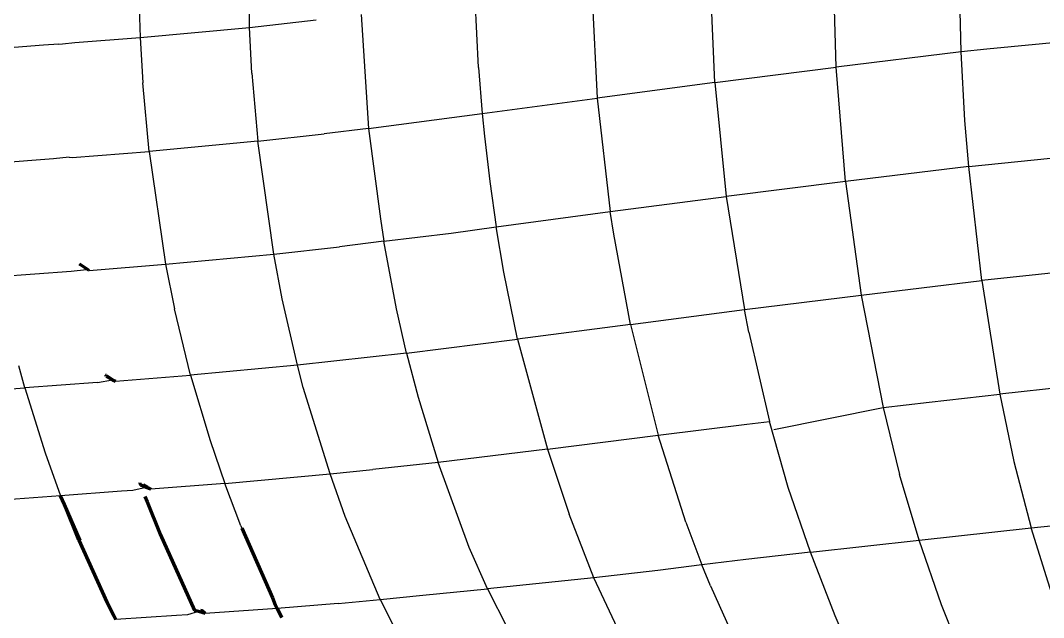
# Model space of a CAD drawing. Header units: millimetres. Extents: x 4307 to 31003, y 2809 to 20009.
# Drawn here: x 7259.7 to 7360, y 7279.7 to 7338.3 of the extents above; entities that cross this region are included whole.
import ezdxf

# ---------------------------------------------------------------- set-up
doc = ezdxf.new("R2010")
doc.units = ezdxf.units.MM
doc.layers.add('ProfileEdges', color=7, linetype='Continuous')

msp = doc.modelspace()

# ---------------------------------------------------------------- linework, layer by layer
for p, q in [((7271.11, 7347.84), (7271.44, 7336.66)), ((7282.18, 7337.64), (7282, 7346.6)), ((7351.96, 7335.24), (7351.67, 7346.46)), ((7339.71, 7333.75), (7339.39, 7344.95)), ((7327.8, 7332.24), (7327.31, 7343.49)), ((7315.69, 7341.97), (7316.25, 7330.71)), ((7304.63, 7333.7), (7304.31, 7340.42)), ((7293.11, 7338.9), (7293.85, 7327.73)), ((7282.18, 7337.64), (7288.7, 7338.37)), ((7271.44, 7336.66), (7282.18, 7337.64)), ((7282.41, 7333.15), (7282.18, 7337.64)), ((7261.96, 7335.9), (7254.6, 7335.32)), ((7263.48, 7335.99), (7261.96, 7335.9)), ((7263.48, 7335.99), (7263.82, 7336.03)), ((7263.82, 7336.03), (7265.05, 7336.15)), ((7265.05, 7336.15), (7271.44, 7336.66)), ((7271.44, 7336.66), (7271.72, 7332.19)), ((7364.59, 7336.46), (7354.47, 7335.51)), ((7351.96, 7335.24), (7339.71, 7333.75)), ((7354.47, 7335.51), (7351.96, 7335.24)), ((7352.3, 7328.51), (7351.96, 7335.24)), ((7327.8, 7332.24), (7339.71, 7333.75)), ((7340.61, 7322.52), (7339.71, 7333.75)), ((7282.41, 7333.15), (7282.99, 7326.47)), ((7304.63, 7333.7), (7304.98, 7329.21)), ((7272.33, 7325.48), (7271.72, 7332.19)), ((7327.8, 7332.24), (7316.25, 7330.71)), ((7327.8, 7332.24), (7328.91, 7321.06)), ((7304.98, 7329.21), (7316.25, 7330.71)), ((7316.25, 7330.71), (7317.54, 7319.59)), ((7293.85, 7327.73), (7304.98, 7329.21)), ((7304.98, 7329.21), (7305.2, 7326.98)), ((7293.85, 7327.73), (7289.48, 7327.21)), ((7293.85, 7327.73), (7295, 7318.87)), ((7352.7, 7324.01), (7352.3, 7328.51)), ((7282.99, 7326.47), (7289.48, 7327.21)), ((7305.2, 7326.98), (7305.73, 7322.52)), ((7282.99, 7326.47), (7272.33, 7325.48)), ((7284.57, 7315.39), (7282.99, 7326.47)), ((7262.96, 7324.75), (7255.68, 7324.2)), ((7264.47, 7324.9), (7262.96, 7324.75)), ((7264.47, 7324.9), (7264.79, 7324.88)), ((7264.79, 7324.88), (7272.33, 7325.48)), ((7272.33, 7325.48), (7273.93, 7314.42)), ((7352.7, 7324.01), (7365.16, 7325.28)), ((7352.7, 7324.01), (7340.61, 7322.52)), ((7353.99, 7312.82), (7352.7, 7324.01)), ((7305.73, 7322.52), (7306.36, 7318.06)), ((7340.61, 7322.52), (7328.91, 7321.06)), ((7340.61, 7322.52), (7342.16, 7311.38)), ((7317.54, 7319.59), (7328.91, 7321.06)), ((7328.91, 7321.06), (7330.7, 7309.95)), ((7295, 7318.87), (7295.35, 7316.67)), ((7306.36, 7318.06), (7317.54, 7319.59)), ((7317.88, 7317.36), (7317.54, 7319.59)), ((7301.94, 7317.46), (7306.36, 7318.06)), ((7307.1, 7313.63), (7306.36, 7318.06)), ((7295.35, 7316.67), (7301.94, 7317.46)), ((7319.53, 7308.51), (7317.88, 7317.36)), ((7284.57, 7315.39), (7291, 7316.11)), ((7295.35, 7316.67), (7291, 7316.11)), ((7296.57, 7310.03), (7295.35, 7316.67)), ((7273.93, 7314.42), (7284.57, 7315.39)), ((7285.38, 7311.02), (7284.57, 7315.39)), ((7264.68, 7313.68), (7257.51, 7313.16)), ((7266.17, 7313.87), (7264.68, 7313.68)), ((7266.46, 7313.8), (7266.17, 7313.87)), ((7266.46, 7313.8), (7273.93, 7314.42)), ((7273.93, 7314.42), (7274.8, 7310.04)), ((7366.14, 7314.08), (7353.99, 7312.82)), ((7308.45, 7307.04), (7307.1, 7313.63)), ((7342.16, 7311.38), (7353.99, 7312.82)), ((7353.99, 7312.82), (7355.76, 7301.67)), ((7286.86, 7304.49), (7285.38, 7311.02)), ((7330.7, 7309.95), (7342.16, 7311.38)), ((7342.16, 7311.38), (7344.31, 7300.34)), ((7276.39, 7303.53), (7274.8, 7310.04)), ((7297.58, 7305.67), (7296.57, 7310.03)), ((7319.53, 7308.51), (7330.7, 7309.95)), ((7331.12, 7307.73), (7330.7, 7309.95)), ((7319.53, 7308.51), (7308.45, 7307.04)), ((7319.53, 7308.51), (7322.23, 7297.63)), ((7331.12, 7307.73), (7333.16, 7298.97)), ((7297.58, 7305.67), (7308.45, 7307.04)), ((7308.45, 7307.04), (7311.4, 7296.25)), ((7297.58, 7305.67), (7286.86, 7304.49)), ((7297.58, 7305.67), (7298.7, 7301.37)), ((7260.14, 7302.29), (7259.54, 7304.44)), ((7286.86, 7304.49), (7276.39, 7303.53)), ((7287.43, 7302.33), (7286.86, 7304.49)), ((7267.27, 7302.81), (7260.14, 7302.29)), ((7267.27, 7302.81), (7268.75, 7303.07)), ((7269.04, 7302.92), (7276.39, 7303.53)), ((7276.39, 7303.53), (7278.3, 7297.12)), ((7365.19, 7302.69), (7355.76, 7301.67)), ((7250.19, 7301.56), (7260.14, 7302.29)), ((7260.14, 7302.29), (7262.14, 7295.89)), ((7290.07, 7293.84), (7287.43, 7302.33)), ((7348.82, 7300.87), (7355.76, 7301.67)), ((7355.76, 7301.67), (7357.12, 7295.07)), ((7298.7, 7301.37), (7300.66, 7294.96)), ((7344.31, 7300.34), (7348.82, 7300.87)), ((7333.57, 7298.21), (7344.31, 7300.34)), ((7344.31, 7300.34), (7345.9, 7293.77)), ((7322.23, 7297.63), (7330.95, 7298.71)), ((7330.95, 7298.71), (7333.16, 7298.97)), ((7334.99, 7292.49), (7333.16, 7298.97)), ((7311.4, 7296.25), (7322.23, 7297.63)), ((7324.97, 7289.1), (7322.23, 7297.63)), ((7278.3, 7297.12), (7279.75, 7292.91)), ((7262.14, 7295.89), (7263.65, 7291.7)), ((7311.4, 7296.25), (7300.66, 7294.96)), ((7311.4, 7296.25), (7313.53, 7289.89)), ((7300.66, 7294.96), (7294.27, 7294.26)), ((7303.72, 7286.61), (7300.66, 7294.96)), ((7357.12, 7295.07), (7358.81, 7288.55)), ((7279.75, 7292.91), (7290.07, 7293.84)), ((7290.07, 7293.84), (7294.27, 7294.26)), ((7291.54, 7289.65), (7290.07, 7293.84)), ((7347.84, 7287.33), (7345.9, 7293.77)), ((7279.75, 7292.91), (7272.48, 7292.33)), ((7281.32, 7288.74), (7279.75, 7292.91)), ((7263.65, 7291.7), (7253.7, 7290.97)), ((7269.63, 7292.13), (7263.65, 7291.7)), ((7270.72, 7292.2), (7269.63, 7292.13)), ((7272.04, 7292.51), (7270.72, 7292.2)), ((7272.18, 7292.55), (7272.04, 7292.51)), ((7337.17, 7286.15), (7334.99, 7292.49)), ((7294.98, 7281.52), (7291.54, 7289.65)), ((7315.95, 7283.65), (7313.53, 7289.89)), ((7358.81, 7288.55), (7370.12, 7289.71)), ((7281.32, 7288.74), (7281.43, 7288.53)), ((7324.97, 7289.1), (7326.52, 7284.91)), ((7281.43, 7288.53), (7283.04, 7284.66)), ((7347.84, 7287.33), (7358.81, 7288.55)), ((7362.17, 7277.88), (7358.81, 7288.55)), ((7305.51, 7282.57), (7303.72, 7286.61)), ((7337.17, 7286.15), (7347.84, 7287.33)), ((7350.03, 7280.99), (7347.84, 7287.33)), ((7337.17, 7286.15), (7330.83, 7285.44)), ((7339.6, 7279.91), (7337.17, 7286.15)), ((7284.42, 7281.67), (7283.04, 7284.66)), ((7326.52, 7284.91), (7322.22, 7284.36)), ((7330.83, 7285.44), (7326.52, 7284.91)), ((7327.36, 7282.86), (7326.52, 7284.91)), ((7315.95, 7283.65), (7305.51, 7282.57)), ((7322.22, 7284.36), (7315.95, 7283.65)), ((7318.74, 7277.65), (7315.95, 7283.65)), ((7327.36, 7282.86), (7331.02, 7274.8)), ((7294.98, 7281.52), (7299.16, 7281.93)), ((7299.16, 7281.93), (7305.51, 7282.57)), ((7305.51, 7282.57), (7307.49, 7278.65)), ((7284.89, 7280.65), (7277.82, 7280.13)), ((7290.87, 7281.13), (7284.89, 7280.65)), ((7290.87, 7281.13), (7294.98, 7281.52)), ((7294.98, 7281.52), (7296.95, 7277.62)), ((7351.67, 7276.87), (7350.03, 7280.99)), ((7275.01, 7279.96), (7269.05, 7279.56)), ((7276.08, 7280.01), (7275.01, 7279.96)), ((7277.16, 7280.33), (7276.08, 7280.01)), ((7277.5, 7280.43), (7277.16, 7280.33)), ((7341.33, 7275.85), (7339.6, 7279.91))]:
    msp.add_line(p, q)
at = {"layer": 'ProfileEdges', "lineweight": 211}
for p, q in [((7265.48, 7314.45), (7265.57, 7314.38)), ((7266.46, 7313.8), (7265.57, 7314.38)), ((7268.07, 7303.52), (7268.01, 7303.56)), ((7268.1, 7303.42), (7268.07, 7303.52)), ((7268.1, 7303.42), (7268.75, 7303.07)), ((7268.75, 7303.07), (7268.22, 7303.43)), ((7268.75, 7303.07), (7269.04, 7302.92)), ((7271.43, 7292.93), (7271.4, 7292.95)), ((7271.43, 7292.93), (7271.5, 7292.74)), ((7272.04, 7292.51), (7271.5, 7292.74)), ((7272.18, 7292.55), (7271.76, 7292.76)), ((7264.02, 7290.84), (7263.65, 7291.7)), ((7271.9, 7291.63), (7272.13, 7291.09)), ((7272.48, 7292.33), (7272.04, 7292.51)), ((7272.18, 7292.55), (7272.48, 7292.33)), ((7265.55, 7287.32), (7264.02, 7290.84)), ((7265.42, 7287.35), (7264.02, 7290.84)), ((7272.13, 7291.09), (7273.41, 7287.92)), ((7273.41, 7287.92), (7276.79, 7280.44)), ((7281.43, 7288.53), (7284.42, 7281.67)), ((7265.42, 7287.35), (7268.18, 7281.26)), ((7284.42, 7281.67), (7284.7, 7281.01)), ((7268.86, 7279.9), (7268.18, 7281.26)), ((7268.86, 7279.9), (7268.21, 7281.26)), ((7284.7, 7281.01), (7284.89, 7280.65)), ((7285.38, 7279.75), (7284.89, 7280.65)), ((7284.89, 7280.65), (7285.31, 7279.74)), ((7268.86, 7279.9), (7269.05, 7279.56)), ((7277.16, 7280.33), (7276.79, 7280.44)), ((7277.82, 7280.13), (7277.16, 7280.33)), ((7277.36, 7280.48), (7277.5, 7280.43)), ((7277.82, 7280.13), (7277.5, 7280.43))]:
    msp.add_line(p, q, dxfattribs=at)

doc.saveas('drawing.dxf')
